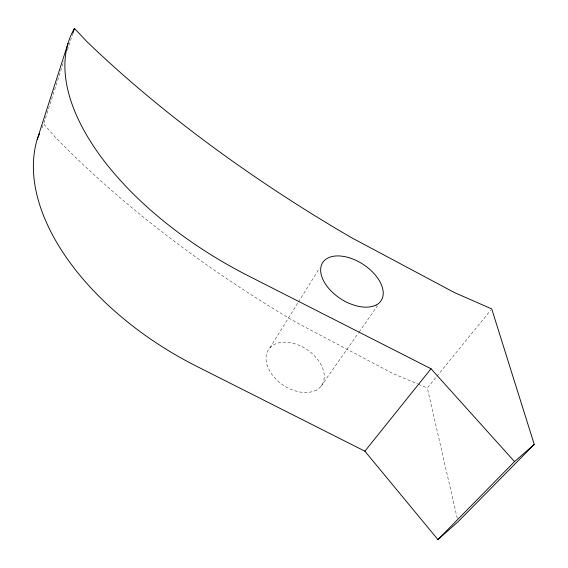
<?xml version="1.0" encoding="UTF-8"?>
<svg xmlns="http://www.w3.org/2000/svg" width="568" height="568" viewBox="0 0 568 568"><rect width="100%" height="100%" fill="white"/><g stroke="black" fill="none" stroke-linecap="round" stroke-linejoin="round"><path stroke-width="0.43" stroke-dasharray="2.84 2.13" d="M43.942 123.036L63.914 61.06M67.429 50.176L72.555 34.265M41.961 127.97L43.672 123.874L54.72 136.569A545.521 230.594 30.7 0 0 297.227 322.951L392.623 373.396L417.629 383.933M269.921 347.793L297.98 302.765M298.449 302.013L319.486 268.245M321.062 386.219L358.621 332.706M359.125 331.982L377.393 305.946M457.24 518.314L427.306 388.015L436.267 377.01M436.827 376.328L490.61 310.305M418.431 384.273L427.306 388.015M316.71 389.96C307.714 394.561 297.099 392.367 288.374 388.221A32.042 21.414 34.1 0 1 268.352 349.852A32.042 21.414 34.1 0 1 310.852 352.465A32.042 21.414 34.1 0 1 316.71 389.96"/><path stroke-width="0.85" d="M72.825 33.427L74.443 28.4L86.613 41.343A577.713 208.91 30.5 0 0 351.386 237.616L454.528 292.619L491.732 308.928L534.24 444.425L458.035 521.765L437.942 539.6L364.883 451.191L197.224 366.58A237.076 140.374 28.7 0 1 37.183 139.43L68.025 43.381M37.183 139.43L39.575 133.7M364.883 451.191L431.02 368.753L514.537 461.614L437.942 539.6M514.537 461.614L534.24 444.425M431.02 368.753L248.138 275.743A255.515 131.875 28.8 0 1 74.443 28.4M376.087 305.123C366.289 309.39 355.284 306.308 346.082 301.949A34.868 20.569 33.1 0 1 322.596 262.757A34.868 20.569 33.1 0 1 367.524 267.5A34.868 20.569 33.1 0 1 376.087 305.123"/></g></svg>
